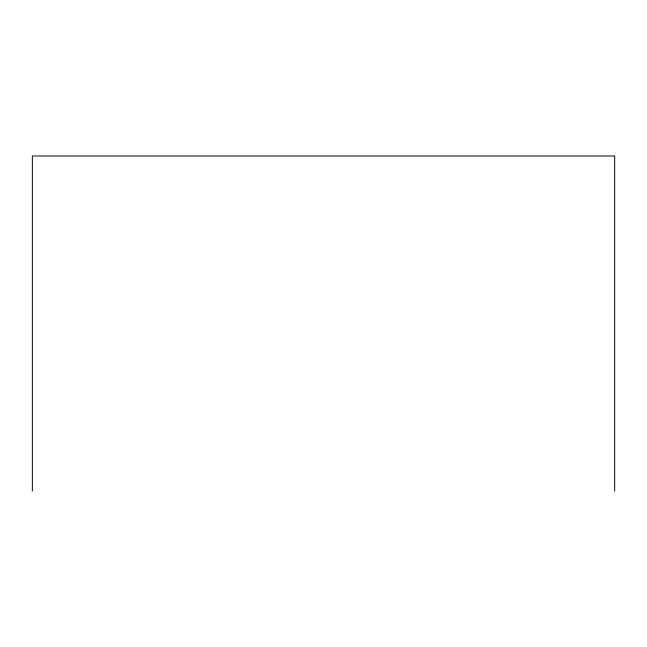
<?xml version="1.0" encoding="UTF-8"?>
<svg xmlns="http://www.w3.org/2000/svg" width="647" height="647" viewBox="0 0 647 647"><rect width="100%" height="100%" fill="white"/><g stroke="black" fill="none" stroke-linecap="round" stroke-linejoin="round"><path stroke-width="0.97" d="M614.65 491.008L614.65 155.992L32.35 155.992L32.35 491.008"/></g></svg>
